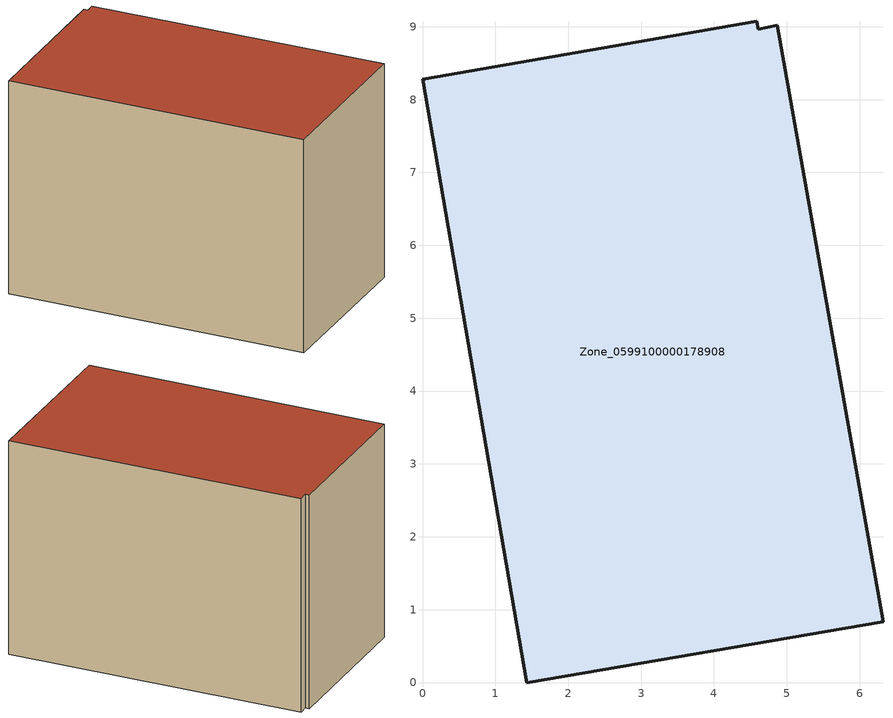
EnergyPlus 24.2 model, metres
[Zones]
Zone_0599100000178908
 floor ground (C_G): 4.87,9.02 6.32,0.84 1.43,0 0,8.28 4.59,9.07 4.61,8.96 z0
 wall outside (C_F): 1.43,0 6.32,0.84 4.87,9.02 4.61,8.96 4.59,9.07 0,8.28 1.43,0 z0:6.12
 roof outside (C_R): 6.32,0.84 4.87,9.02 4.61,8.96 4.59,9.07 0,8.28 1.43,0 z6.12
[BUILDING]
Pand.0599100000178908: North Axis=0; Terrain=City; Loads Convergence Tolerance Value=0.04; Temperature Convergence Tolerance Value=0.4; Solar Distribution=FullExterior; Maximum Number of Warmup Days=25; Minimum Number of Warmup Days=1
[Site:Location]
Rotterdam.The.Hague.AP_ZH_NLD Design_Conditions: Latitude=51.96; Longitude=4.45; Time Zone=1; Elevation=-4.5
[SITE:GROUNDTEMPERATURE:BUILDINGSURFACE]
18, 18, 18, 18, 18, 18, 18, 18, 18, 18, 18, 18
[MATERIAL] Thermal Absorptance=0.9; Solar Absorptance=0.7; Visible Absorptance=0.7
Name | Roughness | Thickness | Conductivity | Density | Specific Heat
G.TC.1946 | MediumSmooth | 0.15 | 1 | 540 | 1210
F.TC.1946 | Rough | 0.3 | 0.857143 | 1920 | 840
R.TC.1946 | MediumRough | 0.2 | 0.909091 | 1500 | 1000
[CONSTRUCTION]
C_G: G.TC.1946
C_F: F.TC.1946
C_R: R.TC.1946
[ZONE]
Zone_0599100000178908: Type=1; Multiplier=1; Ceiling Height=Autocalculate; Volume=Autocalculate; Floor Area=autocalculate; Part of Total Floor Area=Yes
[ZONEINFILTRATION:DESIGNFLOWRATE]
Infil_Zone_0599100000178908: Zone or ZoneList or Space or SpaceList=Zone_0599100000178908; Schedule=AlwaysOn; Design Flow Rate Calculation Method=Flow/Area; Flow Rate per Floor Area=0.003; Constant Term Coefficient=1; Temperature Term Coefficient=0; Velocity Term Coefficient=0; Velocity Squared Term Coefficient=0
[HVACTEMPLATE:ZONE:IDEALLOADSAIRSYSTEM]
Zone_0599100000178908: Maximum Heating Supply Air Temperature=50; Minimum Cooling Supply Air Temperature=13; Maximum Heating Supply Air Humidity Ratio=0.0156; Minimum Cooling Supply Air Humidity Ratio=0.0077; Heating Limit=NoLimit; Cooling Limit=NoLimit; Dehumidification Control Type=ConstantSensibleHeatRatio; Cooling Sensible Heat Ratio=0.7; Dehumidification Setpoint=60; Humidification Control Type=None; Humidification Setpoint=30; Outdoor Air Method=None; Outdoor Air Flow Rate per Person=0.00944; Outdoor Air Flow Rate per Zone Floor Area=0; Outdoor Air Flow Rate per Zone=0; Demand Controlled Ventilation Type=None; Outdoor Air Economizer Type=NoEconomizer; Heat Recovery Type=None; Sensible Heat Recovery Effectiveness=0.7; Latent Heat Recovery Effectiveness=0.65
[ZONECONTROL:THERMOSTAT]
ThermostatControl_Zone_0599100000178908: Zone or ZoneList=Zone_0599100000178908; Control Type Schedule=DualSetpointControlType; Control 1=Thermostat_Zone_0599100000178908; Temperature Difference Between Cutout And Setpoint=0
[THERMOSTATSETPOINT:DUALSETPOINT]
Thermostat_Zone_0599100000178908: Heating Setpoint Temperature Schedule=HeatingSetpoint_Zone_0599100000178908; Cooling Setpoint Temperature Schedule=CoolingSetpoint_Zone_0599100000178908
[SCHEDULE:COMPACT]
HeatingSetpoint_Zone_0599100000178908: Through: 12/31, For: AllDays, Until: 24:00, 21
CoolingSetpoint_Zone_0599100000178908: Through: 12/31, For: AllDays, Until: 24:00, 24
DualSetpointControlType: Through: 12/31, For: AllDays, Until: 24:00, 4
AlwaysOn: Through: 12/31, For: AllDays, Until: 24:00, 1
